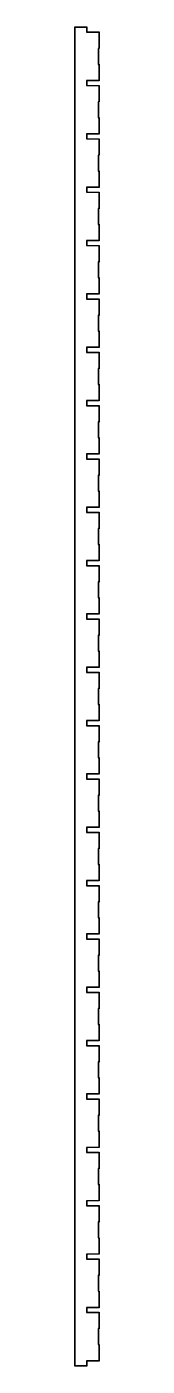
# Model space of a CAD drawing. Header units: millimetres. Extents: x -15 to 0, y 0 to 837.
import ezdxf

# ---------------------------------------------------------------- set-up
doc = ezdxf.new("R2010")
doc.units = ezdxf.units.MM
doc.layers.get('0').update_dxf_attribs({"linetype": 'CONTINUOUS'})

msp = doc.modelspace()

# ---------------------------------------------------------------- linework, layer by layer
for points in [[(0.18, 833.51), (0.18, 823.11), (-0.32, 823.11), (-0.32, 813.47), (0.18, 813.47), (0.18, 803.07), (-7.57, 803.07), (-7.57, 800.18), (0.18, 800.18), (0.18, 789.78), (-0.32, 789.78), (-0.32, 780.14), (0.18, 780.14), (0.18, 769.74), (-7.57, 769.74), (-7.57, 766.85), (0.18, 766.85), (0.18, 756.45), (-0.32, 756.45), (-0.32, 746.81), (0.18, 746.81), (0.18, 736.4), (-7.57, 736.4), (-7.57, 733.51), (0.18, 733.51), (0.18, 723.11), (-0.32, 723.11), (-0.32, 713.47), (0.18, 713.47), (0.18, 703.07), (-7.57, 703.07), (-7.57, 700.18), (0.18, 700.18), (0.18, 689.78), (-0.32, 689.78), (-0.32, 680.14), (0.18, 680.14), (0.18, 669.74), (-7.57, 669.74), (-7.57, 666.85), (0.18, 666.85), (0.18, 656.45), (-0.32, 656.45), (-0.32, 646.81), (0.18, 646.81), (0.18, 636.4), (-7.57, 636.4), (-7.57, 633.51), (0.18, 633.51), (0.18, 623.11), (-0.32, 623.11), (-0.32, 613.47), (0.18, 613.47), (0.18, 603.07), (-7.57, 603.07), (-7.57, 600.18), (0.18, 600.18), (0.18, 589.78), (-0.32, 589.78), (-0.32, 580.14), (0.18, 580.14), (0.18, 569.74), (-7.57, 569.74), (-7.57, 566.85), (0.18, 566.85), (0.18, 556.45), (-0.32, 556.45), (-0.32, 546.81), (0.18, 546.81), (0.18, 536.4), (-7.57, 536.4), (-7.57, 533.51), (0.18, 533.51), (0.18, 523.11), (-0.32, 523.11), (-0.32, 513.47), (0.18, 513.47), (0.18, 503.07), (-7.57, 503.07), (-7.57, 500.18), (0.18, 500.18), (0.18, 489.78), (-0.32, 489.78), (-0.32, 480.14), (0.18, 480.14), (0.18, 469.74), (-7.57, 469.74), (-7.57, 466.85), (0.18, 466.85), (0.18, 456.45), (-0.32, 456.45), (-0.32, 446.81), (0.18, 446.81), (0.18, 436.4), (-7.57, 436.4), (-7.57, 433.51), (0.18, 433.51), (0.18, 423.11), (-0.32, 423.11), (-0.32, 413.47), (0.18, 413.47), (0.18, 403.07), (-7.57, 403.07), (-7.57, 400.18), (0.18, 400.18), (0.18, 389.78), (-0.32, 389.78), (-0.32, 380.14), (0.18, 380.14), (0.18, 369.74), (-7.57, 369.74), (-7.57, 366.85), (0.18, 366.85), (0.18, 356.45), (-0.32, 356.45), (-0.32, 346.81), (0.18, 346.81), (0.18, 336.4), (-7.57, 336.4), (-7.57, 333.51), (0.18, 333.51), (0.18, 323.11), (-0.32, 323.11), (-0.32, 313.47), (0.18, 313.47), (0.18, 303.07), (-7.57, 303.07), (-7.57, 300.18), (0.18, 300.18), (0.18, 289.78), (-0.32, 289.78), (-0.32, 280.14), (0.18, 280.14), (0.18, 269.74), (-7.57, 269.74), (-7.57, 266.85), (0.18, 266.85), (0.18, 256.44), (-0.32, 256.44), (-0.32, 246.81), (0.18, 246.81), (0.18, 236.4), (-7.57, 236.4), (-7.57, 233.51), (0.18, 233.51), (0.18, 223.11), (-0.32, 223.11), (-0.32, 213.47), (0.18, 213.47), (0.18, 203.07), (-7.57, 203.07), (-7.57, 200.18), (0.18, 200.18), (0.18, 189.78), (-0.32, 189.78), (-0.32, 180.14), (0.18, 180.14), (0.18, 169.74), (-7.57, 169.74), (-7.57, 166.85), (0.18, 166.85), (0.18, 156.45), (-0.32, 156.45), (-0.32, 146.81), (0.18, 146.81), (0.18, 136.4), (-7.57, 136.4), (-7.57, 133.51), (0.18, 133.51), (0.18, 123.11), (-0.32, 123.11), (-0.32, 113.47), (0.18, 113.47), (0.18, 103.07), (-7.57, 103.07), (-7.57, 100.18), (0.18, 100.18), (0.18, 89.78), (-0.32, 89.78), (-0.32, 80.14), (0.18, 80.14), (0.18, 69.74), (-7.57, 69.74), (-7.57, 66.85), (0.18, 66.85), (0.18, 56.44), (-0.32, 56.44), (-0.32, 46.8), (0.18, 46.8), (0.18, 36.4), (-7.57, 36.4), (-7.57, 33.51), (0.18, 33.51), (0.18, 23.11), (-0.32, 23.11), (-0.32, 13.47), (0.18, 13.47), (0.18, 3.07), (-7.57, 3.07), (-7.57, -0.18), (-15.18, -0.18), (-15.18, 836.76), (-7.57, 836.76), (-7.57, 833.51)], [(-0.5, 813.29), (0, 813.29), (0, 803.25), (-7.75, 803.25), (-7.75, 800), (0, 800), (0, 789.96), (-0.5, 789.96), (-0.5, 779.96), (0, 779.96), (0, 769.92), (-7.75, 769.92), (-7.75, 766.67), (0, 766.67), (0, 756.63), (-0.5, 756.63), (-0.5, 746.63), (0, 746.63), (0, 736.58), (-7.75, 736.58), (-7.75, 733.33), (0, 733.33), (0, 723.29), (-0.5, 723.29), (-0.5, 713.29), (0, 713.29), (0, 703.25), (-7.75, 703.25), (-7.75, 700), (0, 700), (0, 689.96), (-0.5, 689.96), (-0.5, 679.96), (0, 679.96), (0, 669.92), (-7.75, 669.92), (-7.75, 666.67), (0, 666.67), (0, 656.63), (-0.5, 656.63), (-0.5, 646.63), (0, 646.63), (0, 636.58), (-7.75, 636.58), (-7.75, 633.33), (0, 633.33), (0, 623.29), (-0.5, 623.29), (-0.5, 613.29), (0, 613.29), (0, 603.25), (-7.75, 603.25), (-7.75, 600), (0, 600), (0, 589.96), (-0.5, 589.96), (-0.5, 579.96), (0, 579.96), (0, 569.92), (-7.75, 569.92), (-7.75, 566.67), (0, 566.67), (0, 556.63), (-0.5, 556.63), (-0.5, 546.63), (0, 546.63), (0, 536.58), (-7.75, 536.58), (-7.75, 533.33), (0, 533.33), (0, 523.29), (-0.5, 523.29), (-0.5, 513.29), (0, 513.29), (0, 503.25), (-7.75, 503.25), (-7.75, 500), (0, 500), (0, 489.96), (-0.5, 489.96), (-0.5, 479.96), (0, 479.96), (0, 469.92), (-7.75, 469.92), (-7.75, 466.67), (0, 466.67), (0, 456.63), (-0.5, 456.63), (-0.5, 446.63), (0, 446.63), (0, 436.58), (-7.75, 436.58), (-7.75, 433.33), (0, 433.33), (0, 423.29), (-0.5, 423.29), (-0.5, 413.29), (0, 413.29), (0, 403.25), (-7.75, 403.25), (-7.75, 400), (0, 400), (0, 389.96), (-0.5, 389.96), (-0.5, 379.96), (0, 379.96), (0, 369.92), (-7.75, 369.92), (-7.75, 366.67), (0, 366.67), (0, 356.63), (-0.5, 356.63), (-0.5, 346.63), (0, 346.63), (0, 336.58), (-7.75, 336.58), (-7.75, 333.33), (0, 333.33), (0, 323.29), (-0.5, 323.29), (-0.5, 313.29), (0, 313.29), (0, 303.25), (-7.75, 303.25), (-7.75, 300), (0, 300), (0, 289.96), (-0.5, 289.96), (-0.5, 279.96), (0, 279.96), (0, 269.92), (-7.75, 269.92), (-7.75, 266.67), (0, 266.67), (0, 256.62), (-0.5, 256.62), (-0.5, 246.62), (0, 246.62), (0, 236.58), (-7.75, 236.58), (-7.75, 233.33), (0, 233.33), (0, 223.29), (-0.5, 223.29), (-0.5, 213.29), (0, 213.29), (0, 203.25), (-7.75, 203.25), (-7.75, 200), (0, 200), (0, 189.96), (-0.5, 189.96), (-0.5, 179.96), (0, 179.96), (0, 169.92), (-7.75, 169.92), (-7.75, 166.67), (0, 166.67), (0, 156.63), (-0.5, 156.63), (-0.5, 146.63), (0, 146.63), (0, 136.58), (-7.75, 136.58), (-7.75, 133.33), (0, 133.33), (0, 123.29), (-0.5, 123.29), (-0.5, 113.29), (0, 113.29), (0, 103.25), (-7.75, 103.25), (-7.75, 100), (0, 100), (0, 89.96), (-0.5, 89.96), (-0.5, 79.96), (0, 79.96), (0, 69.92), (-7.75, 69.92), (-7.75, 66.67), (0, 66.67), (0, 56.62), (-0.5, 56.62), (-0.5, 46.62), (0, 46.62), (0, 36.58), (-7.75, 36.58), (-7.75, 33.33), (0, 33.33), (0, 23.29), (-0.5, 23.29), (-0.5, 13.29), (0, 13.29), (0, 3.25), (-7.75, 3.25), (-7.75, 0), (-15, 0), (-15, 836.58), (-7.75, 836.58), (-7.75, 833.33), (0, 833.33), (0, 823.29), (-0.5, 823.29)]]:
    msp.add_lwpolyline(points, close=True)

doc.saveas('drawing.dxf')
